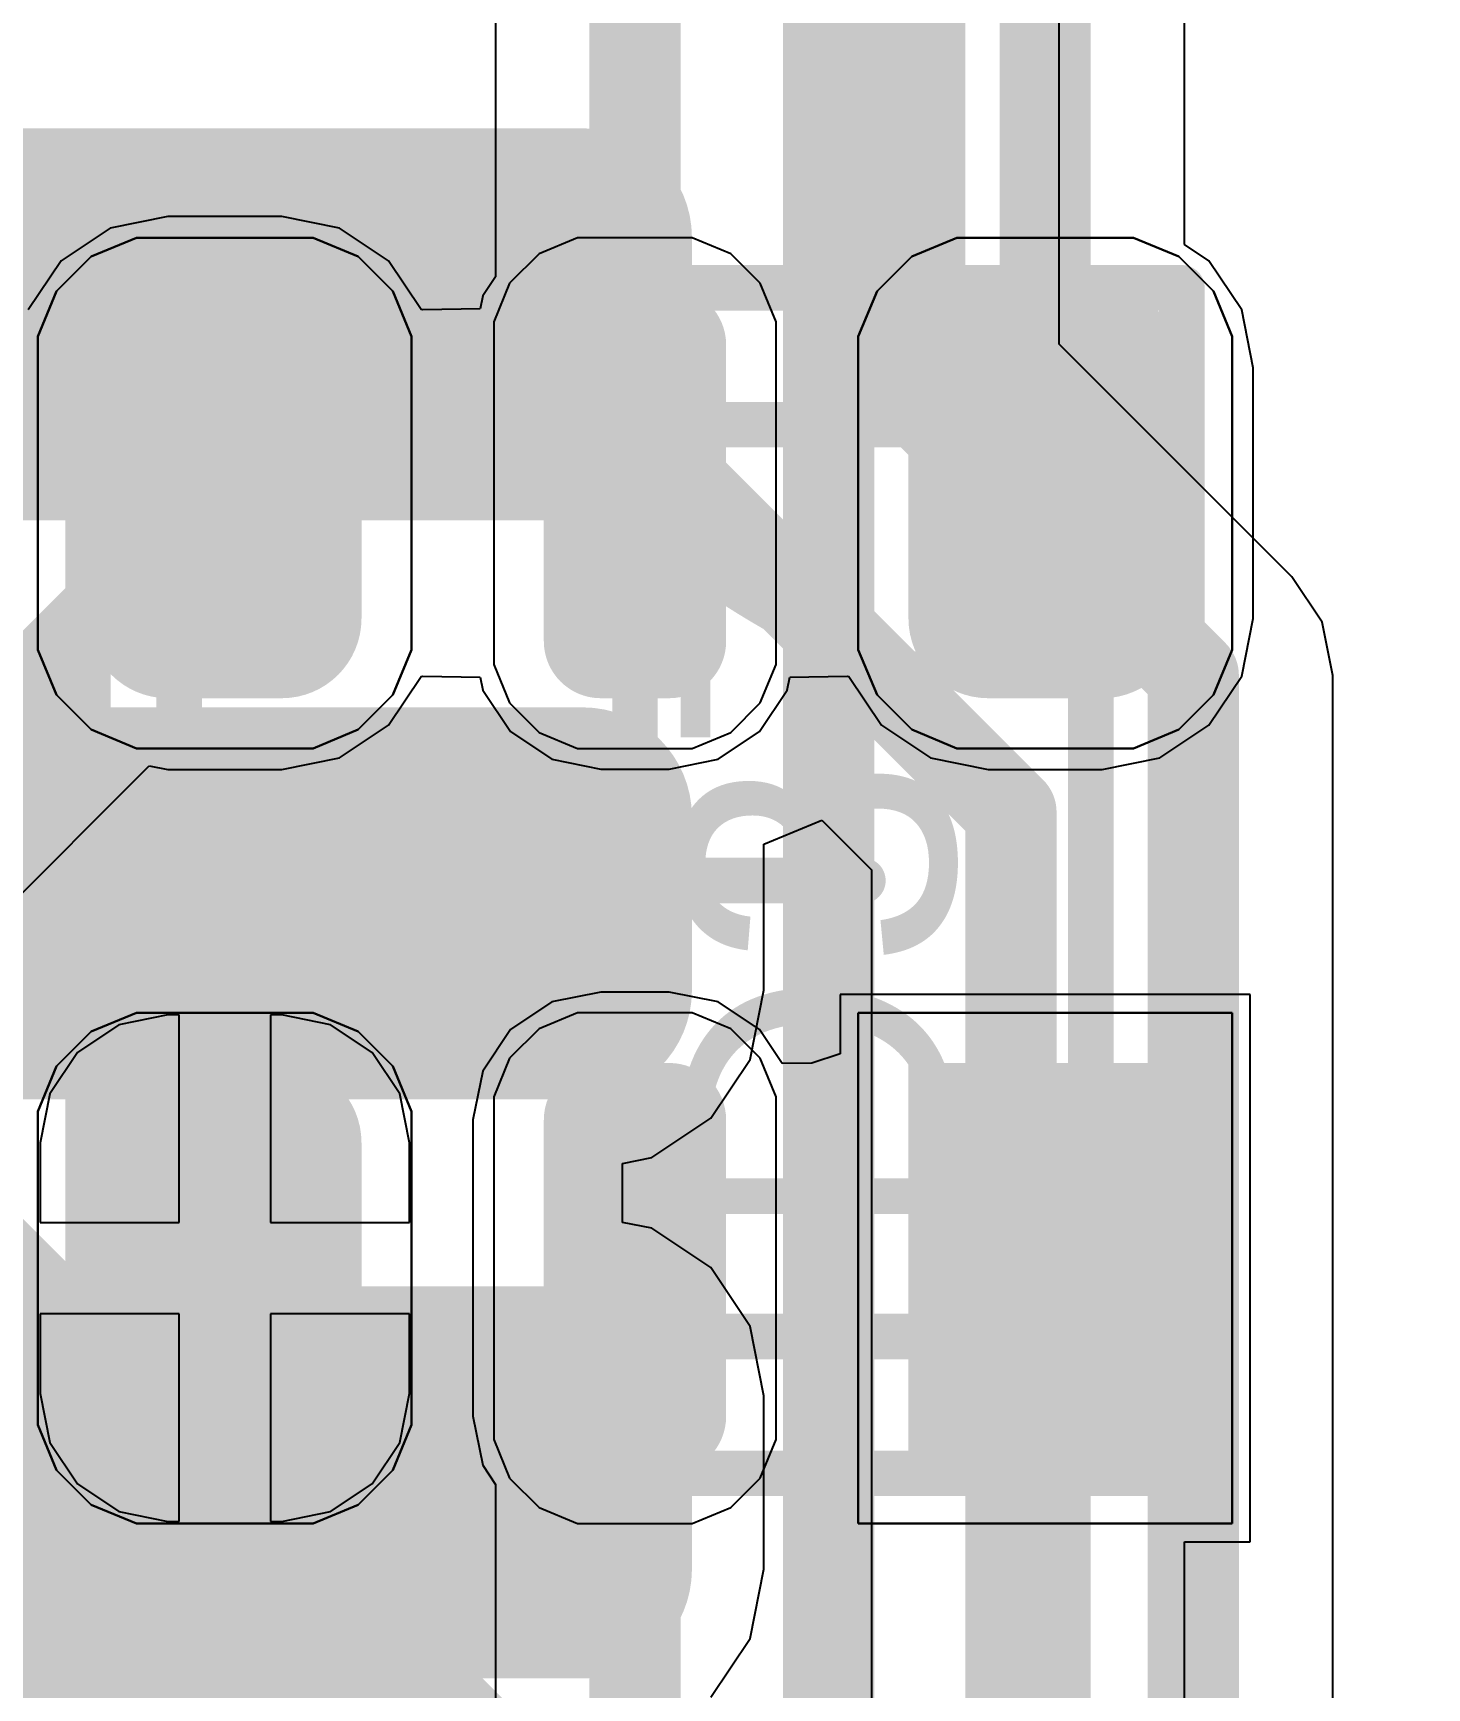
# Model space of a CAD drawing. Header units: inches. Extents: x -5 to 179, y -47 to 8.
# Drawn here: x 70.179 to 73.237, y -17.196 to -13.566 of the extents above; entities that cross this region are included whole.
import ezdxf

# ---------------------------------------------------------------- set-up
doc = ezdxf.new("R2010")
doc.units = ezdxf.units.IN
for name, color, linetype in [('Bottom Courtyard', 56, 'Continuous'), ('Bottom Layer', 5, 'Continuous'), ('Bottom Solder', 6, 'Continuous'), ('Mechanical 1', 6, 'Continuous'), ('Top 3D Body', 56, 'Continuous'), ('Top Courtyard', 56, 'Continuous'), ('Top Layer', 1, 'Continuous'), ('Top Overlay', 2, 'Continuous'), ('Top Paste', 8, 'Continuous'), ('Top Solder', 216, 'Continuous')]:
    doc.layers.add(name, color=color, linetype=linetype)
doc.styles.add('Arial', font='', dxfattribs={"height": 0.2})
doc.styles.get('Arial').set_extended_font_data('Arial')

# ---------------------------------------------------------------- blocks, each defined once
blk = doc.blocks.new('SMDHDRV10P127_2X5_615X330X560B_B_992')
at = {"layer": 'Bottom Layer'}
h = blk.add_hatch(color=5, dxfattribs=at)
edge = h.paths.add_edge_path()
edge.add_arc((-2.96, 1.46), 0.19, 90, 180)
edge.add_line((-3.15, 1.46), (-3.15, 1.08))
edge.add_arc((-2.96, 1.08), 0.19, 180, 270)
edge.add_line((-2.96, 0.89), (-0.94, 0.89))
edge.add_arc((-0.94, 1.08), 0.19, 270, 360)
edge.add_line((-0.75, 1.08), (-0.75, 1.46))
edge.add_arc((-0.94, 1.46), 0.19, 0, 90)
edge.add_line((-0.94, 1.65), (-2.96, 1.65))
h = blk.add_hatch(color=5, dxfattribs=at)
edge = h.paths.add_edge_path()
edge.add_arc((-2.96, 0.19), 0.19, 90, 180)
edge.add_line((-3.15, 0.19), (-3.15, -0.19))
edge.add_arc((-2.96, -0.19), 0.19, 180, 270)
edge.add_line((-2.96, -0.38), (-0.94, -0.38))
edge.add_arc((-0.94, -0.19), 0.19, 270, 360)
edge.add_line((-0.75, -0.19), (-0.75, 0.19))
edge.add_arc((-0.94, 0.19), 0.19, 0, 90)
edge.add_line((-0.94, 0.38), (-2.96, 0.38))
h = blk.add_hatch(color=5, dxfattribs=at)
edge = h.paths.add_edge_path()
edge.add_arc((-2.96, -1.08), 0.19, 90, 180)
edge.add_line((-3.15, -1.08), (-3.15, -1.46))
edge.add_arc((-2.96, -1.46), 0.19, 180, 270)
edge.add_line((-2.96, -1.65), (-0.94, -1.65))
edge.add_arc((-0.94, -1.46), 0.19, 270, 360)
edge.add_line((-0.75, -1.46), (-0.75, -1.08))
edge.add_arc((-0.94, -1.08), 0.19, 0, 90)
edge.add_line((-0.94, -0.89), (-2.96, -0.89))
at = {"layer": 'Bottom Solder'}
h = blk.add_hatch(color=6, dxfattribs=at)
edge = h.paths.add_edge_path()
edge.add_arc((-2.96, 1.46), 0.24, 90, 180)
edge.add_line((-3.2, 1.46), (-3.2, 1.08))
edge.add_arc((-2.96, 1.08), 0.24, 180, 270)
edge.add_line((-2.96, 0.84), (-0.94, 0.84))
edge.add_arc((-0.94, 1.08), 0.24, 270, 360)
edge.add_line((-0.7, 1.08), (-0.7, 1.46))
edge.add_arc((-0.94, 1.46), 0.24, 0, 90)
edge.add_line((-0.94, 1.7), (-2.96, 1.7))
h = blk.add_hatch(color=6, dxfattribs=at)
edge = h.paths.add_edge_path()
edge.add_arc((-2.96, 0.19), 0.24, 90, 180)
edge.add_line((-3.2, 0.19), (-3.2, -0.19))
edge.add_arc((-2.96, -0.19), 0.24, 180, 270)
edge.add_line((-2.96, -0.43), (-0.94, -0.43))
edge.add_arc((-0.94, -0.19), 0.24, 270, 360)
edge.add_line((-0.7, -0.19), (-0.7, 0.19))
edge.add_arc((-0.94, 0.19), 0.24, 0, 90)
edge.add_line((-0.94, 0.43), (-2.96, 0.43))
h = blk.add_hatch(color=6, dxfattribs=at)
edge = h.paths.add_edge_path()
edge.add_arc((-2.96, -1.08), 0.24, 90, 180)
edge.add_line((-3.2, -1.08), (-3.2, -1.46))
edge.add_arc((-2.96, -1.46), 0.24, 180, 270)
edge.add_line((-2.96, -1.7), (-0.94, -1.7))
edge.add_arc((-0.94, -1.46), 0.24, 270, 360)
edge.add_line((-0.7, -1.46), (-0.7, -1.08))
edge.add_arc((-0.94, -1.08), 0.24, 0, 90)
edge.add_line((-0.94, -0.84), (-2.96, -0.84))
at = {"layer": 'Bottom Courtyard'}
blk.add_lwpolyline([(-3.5, 4.5, 0.2, 0.2, 0), (-3.5, -4.5, 0.2, 0.2, 0)], format="xyseb", dxfattribs=at)
blk = doc.blocks.new('APA_RGB_LED_2020_1059')
at = {"layer": 'Top Layer'}
h = blk.add_hatch(color=1, dxfattribs=at)
edge = h.paths.add_edge_path()
edge.add_arc((-1.125, 1.025), 0.125, 90, 180)
edge.add_line((-1.25, 1.025), (-1.25, 0.775))
edge.add_arc((-1.125, 0.775), 0.125, 180, 270)
edge.add_line((-1.125, 0.65), (-0.575, 0.65))
edge.add_arc((-0.575, 0.775), 0.125, 270, 360)
edge.add_line((-0.45, 0.775), (-0.45, 1.025))
edge.add_arc((-0.575, 1.025), 0.125, 0, 90)
edge.add_line((-0.575, 1.15), (-1.125, 1.15))
h = blk.add_hatch(color=1, dxfattribs=at)
edge = h.paths.add_edge_path()
edge.add_arc((0.575, 1.025), 0.125, 90, 180)
edge.add_line((0.45, 1.025), (0.45, 0.775))
edge.add_arc((0.575, 0.775), 0.125, 180, 270)
edge.add_line((0.575, 0.65), (1.125, 0.65))
edge.add_arc((1.125, 0.775), 0.125, 270, 360)
edge.add_line((1.25, 0.775), (1.25, 1.025))
edge.add_arc((1.125, 1.025), 0.125, 0, 90)
edge.add_line((1.125, 1.15), (0.575, 1.15))
h = blk.add_hatch(color=1, dxfattribs=at)
edge = h.paths.add_edge_path()
edge.add_arc((-1.175, 0.075), 0.075, 90, 180)
edge.add_line((-1.25, 0.075), (-1.25, -0.075))
edge.add_arc((-1.175, -0.075), 0.075, 180, 270)
edge.add_line((-1.175, -0.15), (-0.525, -0.15))
edge.add_arc((-0.525, -0.075), 0.075, 270, 360)
edge.add_line((-0.45, -0.075), (-0.45, 0.075))
edge.add_arc((-0.525, 0.075), 0.075, 0, 90)
edge.add_line((-0.525, 0.15), (-1.175, 0.15))
h = blk.add_hatch(color=1, dxfattribs=at)
edge = h.paths.add_edge_path()
edge.add_arc((0.525, 0.075), 0.075, 90, 180)
edge.add_line((0.45, 0.075), (0.45, -0.075))
edge.add_arc((0.525, -0.075), 0.075, 180, 270)
edge.add_line((0.525, -0.15), (1.175, -0.15))
edge.add_arc((1.175, -0.075), 0.075, 270, 360)
edge.add_line((1.25, -0.075), (1.25, 0.075))
edge.add_arc((1.175, 0.075), 0.075, 0, 90)
edge.add_line((1.175, 0.15), (0.525, 0.15))
blk.add_hatch(color=1, dxfattribs=at).paths.add_polyline_path([(-1.25, -0.65), (-0.45, -0.65), (-0.45, -1.15), (-1.25, -1.15)])
h = blk.add_hatch(color=1, dxfattribs=at)
edge = h.paths.add_edge_path()
edge.add_arc((0.575, -0.775), 0.125, 90, 180)
edge.add_line((0.45, -0.775), (0.45, -1.025))
edge.add_arc((0.575, -1.025), 0.125, 180, 270)
edge.add_line((0.575, -1.15), (1.125, -1.15))
edge.add_arc((1.125, -1.025), 0.125, 270, 360)
edge.add_line((1.25, -1.025), (1.25, -0.775))
edge.add_arc((1.125, -0.775), 0.125, 0, 90)
edge.add_line((1.125, -0.65), (0.575, -0.65))
at = {"layer": 'Top Paste'}
h = blk.add_hatch(color=8, dxfattribs=at)
edge = h.paths.add_edge_path()
edge.add_arc((-1.125, 1.025), 0.125, 90, 180)
edge.add_line((-1.25, 1.025), (-1.25, 0.775))
edge.add_arc((-1.125, 0.775), 0.125, 180, 270)
edge.add_line((-1.125, 0.65), (-0.575, 0.65))
edge.add_arc((-0.575, 0.775), 0.125, 270, 360)
edge.add_line((-0.45, 0.775), (-0.45, 1.025))
edge.add_arc((-0.575, 1.025), 0.125, 0, 90)
edge.add_line((-0.575, 1.15), (-1.125, 1.15))
h = blk.add_hatch(color=8, dxfattribs=at)
edge = h.paths.add_edge_path()
edge.add_arc((0.575, 1.025), 0.125, 90, 180)
edge.add_line((0.45, 1.025), (0.45, 0.775))
edge.add_arc((0.575, 0.775), 0.125, 180, 270)
edge.add_line((0.575, 0.65), (1.125, 0.65))
edge.add_arc((1.125, 0.775), 0.125, 270, 360)
edge.add_line((1.25, 0.775), (1.25, 1.025))
edge.add_arc((1.125, 1.025), 0.125, 0, 90)
edge.add_line((1.125, 1.15), (0.575, 1.15))
h = blk.add_hatch(color=8, dxfattribs=at)
edge = h.paths.add_edge_path()
edge.add_arc((-1.175, 0.075), 0.075, 90, 180)
edge.add_line((-1.25, 0.075), (-1.25, -0.075))
edge.add_arc((-1.175, -0.075), 0.075, 180, 270)
edge.add_line((-1.175, -0.15), (-0.525, -0.15))
edge.add_arc((-0.525, -0.075), 0.075, 270, 360)
edge.add_line((-0.45, -0.075), (-0.45, 0.075))
edge.add_arc((-0.525, 0.075), 0.075, 0, 90)
edge.add_line((-0.525, 0.15), (-1.175, 0.15))
h = blk.add_hatch(color=8, dxfattribs=at)
edge = h.paths.add_edge_path()
edge.add_arc((0.525, 0.075), 0.075, 90, 180)
edge.add_line((0.45, 0.075), (0.45, -0.075))
edge.add_arc((0.525, -0.075), 0.075, 180, 270)
edge.add_line((0.525, -0.15), (1.175, -0.15))
edge.add_arc((1.175, -0.075), 0.075, 270, 360)
edge.add_line((1.25, -0.075), (1.25, 0.075))
edge.add_arc((1.175, 0.075), 0.075, 0, 90)
edge.add_line((1.175, 0.15), (0.525, 0.15))
blk.add_hatch(color=8, dxfattribs=at).paths.add_polyline_path([(-1.25, -0.65), (-0.45, -0.65), (-0.45, -1.15), (-1.25, -1.15)])
h = blk.add_hatch(color=8, dxfattribs=at)
edge = h.paths.add_edge_path()
edge.add_arc((0.575, -0.775), 0.125, 90, 180)
edge.add_line((0.45, -0.775), (0.45, -1.025))
edge.add_arc((0.575, -1.025), 0.125, 180, 270)
edge.add_line((0.575, -1.15), (1.125, -1.15))
edge.add_arc((1.125, -1.025), 0.125, 270, 360)
edge.add_line((1.25, -1.025), (1.25, -0.775))
edge.add_arc((1.125, -0.775), 0.125, 0, 90)
edge.add_line((1.125, -0.65), (0.575, -0.65))
at = {"layer": 'Top Solder'}
h = blk.add_hatch(color=216, dxfattribs=at)
edge = h.paths.add_edge_path()
edge.add_arc((-1.125, 1.025), 0.175, 90, 180)
edge.add_line((-1.3, 1.025), (-1.3, 0.775))
edge.add_arc((-1.125, 0.775), 0.175, 180, 270)
edge.add_line((-1.125, 0.6), (-0.575, 0.6))
edge.add_arc((-0.575, 0.775), 0.175, 270, 360)
edge.add_line((-0.4, 0.775), (-0.4, 1.025))
edge.add_arc((-0.575, 1.025), 0.175, 0, 90)
edge.add_line((-0.575, 1.2), (-1.125, 1.2))
h = blk.add_hatch(color=216, dxfattribs=at)
edge = h.paths.add_edge_path()
edge.add_arc((0.575, 1.025), 0.175, 90, 180)
edge.add_line((0.4, 1.025), (0.4, 0.775))
edge.add_arc((0.575, 0.775), 0.175, 180, 270)
edge.add_line((0.575, 0.6), (1.125, 0.6))
edge.add_arc((1.125, 0.775), 0.175, 270, 360)
edge.add_line((1.3, 0.775), (1.3, 1.025))
edge.add_arc((1.125, 1.025), 0.175, 0, 90)
edge.add_line((1.125, 1.2), (0.575, 1.2))
h = blk.add_hatch(color=216, dxfattribs=at)
edge = h.paths.add_edge_path()
edge.add_arc((-1.175, 0.075), 0.125, 90, 180)
edge.add_line((-1.3, 0.075), (-1.3, -0.075))
edge.add_arc((-1.175, -0.075), 0.125, 180, 270)
edge.add_line((-1.175, -0.2), (-0.525, -0.2))
edge.add_arc((-0.525, -0.075), 0.125, 270, 360)
edge.add_line((-0.4, -0.075), (-0.4, 0.075))
edge.add_arc((-0.525, 0.075), 0.125, 0, 90)
edge.add_line((-0.525, 0.2), (-1.175, 0.2))
h = blk.add_hatch(color=216, dxfattribs=at)
edge = h.paths.add_edge_path()
edge.add_arc((0.525, 0.075), 0.125, 90, 180)
edge.add_line((0.4, 0.075), (0.4, -0.075))
edge.add_arc((0.525, -0.075), 0.125, 180, 270)
edge.add_line((0.525, -0.2), (1.175, -0.2))
edge.add_arc((1.175, -0.075), 0.125, 270, 360)
edge.add_line((1.3, -0.075), (1.3, 0.075))
edge.add_arc((1.175, 0.075), 0.125, 0, 90)
edge.add_line((1.175, 0.2), (0.525, 0.2))
blk.add_hatch(color=216, dxfattribs=at).paths.add_polyline_path([(-1.3, -0.6), (-0.4, -0.6), (-0.4, -1.2), (-1.3, -1.2)])
h = blk.add_hatch(color=216, dxfattribs=at)
edge = h.paths.add_edge_path()
edge.add_arc((0.575, -0.775), 0.175, 90, 180)
edge.add_line((0.4, -0.775), (0.4, -1.025))
edge.add_arc((0.575, -1.025), 0.175, 180, 270)
edge.add_line((0.575, -1.2), (1.125, -1.2))
edge.add_arc((1.125, -1.025), 0.175, 270, 360)
edge.add_line((1.3, -1.025), (1.3, -0.775))
edge.add_arc((1.125, -0.775), 0.175, 0, 90)
edge.add_line((1.125, -0.6), (0.575, -0.6))
at = {"layer": 'Top 3D Body'}
for points in [[(-1, 1, 0.1, 0.1, 0), (1, 1, 0.1, 0.1, 0)], [(-1, 1, 0.1, 0.1, 0), (-1, -1, 0.1, 0.1, 0)], [(1, 1, 0.1, 0.1, 0), (1, -1, 0.1, 0.1, 0)], [(-1, -1, 0.1, 0.1, 0), (1, -1, 0.1, 0.1, 0)]]:
    blk.add_lwpolyline(points, format="xyseb", dxfattribs=at)
for points in [[(-1.025, 1, 0.05, 0.05, 1), (-0.975, 1, 0.05, 0.05, 1)], [(-1.025, 1, 0.05, 0.05, 1), (-0.975, 1, 0.05, 0.05, 1)], [(0.975, 1, 0.05, 0.05, 1), (1.025, 1, 0.05, 0.05, 1)], [(0.975, 1, 0.05, 0.05, 1), (1.025, 1, 0.05, 0.05, 1)], [(-1.025, -1, 0.05, 0.05, 1), (-0.975, -1, 0.05, 0.05, 1)], [(-1.025, -1, 0.05, 0.05, 1), (-0.975, -1, 0.05, 0.05, 1)], [(0.975, -1, 0.05, 0.05, 1), (1.025, -1, 0.05, 0.05, 1)], [(0.975, -1, 0.05, 0.05, 1), (1.025, -1, 0.05, 0.05, 1)]]:
    blk.add_lwpolyline(points, format="xyseb", close=True, dxfattribs=at)
at = {"layer": 'Top Courtyard'}
for points in [[(-1.3, 1.2, 0.1, 0.1, 0), (-1.3, -1.2, 0.1, 0.1, 0)], [(-1.3, 1.2, 0.1, 0.1, 0), (1.3, 1.2, 0.1, 0.1, 0)], [(1.3, 1.2, 0.1, 0.1, 0), (1.3, -1.2, 0.1, 0.1, 0)], [(0, 0.5, 0.1, 0.1, 0), (0, -0.5, 0.1, 0.1, 0)], [(-0.5, 0, 0.1, 0.1, 0), (0.5, 0, 0.1, 0.1, 0)], [(-1.3, -1.2, 0.1, 0.1, 0), (1.3, -1.2, 0.1, 0.1, 0)]]:
    blk.add_lwpolyline(points, format="xyseb", dxfattribs=at)
for points in [[(-1.325, 1.2, 0.05, 0.05, 1), (-1.275, 1.2, 0.05, 0.05, 1)], [(-1.325, 1.2, 0.05, 0.05, 1), (-1.275, 1.2, 0.05, 0.05, 1)], [(1.275, 1.2, 0.05, 0.05, 1), (1.325, 1.2, 0.05, 0.05, 1)], [(1.275, 1.2, 0.05, 0.05, 1), (1.325, 1.2, 0.05, 0.05, 1)], [(-0.025, 0.5, 0.05, 0.05, 1), (0.025, 0.5, 0.05, 0.05, 1)], [(-0.525, 0, 0.05, 0.05, 1), (-0.475, 0, 0.05, 0.05, 1)], [(0.475, 0, 0.05, 0.05, 1), (0.525, 0, 0.05, 0.05, 1)], [(-0.025, -0.5, 0.05, 0.05, 1), (0.025, -0.5, 0.05, 0.05, 1)], [(-1.325, -1.2, 0.05, 0.05, 1), (-1.275, -1.2, 0.05, 0.05, 1)], [(-1.325, -1.2, 0.05, 0.05, 1), (-1.275, -1.2, 0.05, 0.05, 1)], [(1.275, -1.2, 0.05, 0.05, 1), (1.325, -1.2, 0.05, 0.05, 1)], [(1.275, -1.2, 0.05, 0.05, 1), (1.325, -1.2, 0.05, 0.05, 1)]]:
    blk.add_lwpolyline(points, format="xyseb", close=True, dxfattribs=at)
at = {"layer": 'Top Overlay'}
for p, q in [((-1.2929, 1.2689), (-1.1937, 1.31)), ((-1.1937, 1.31), (-1.14, 1.31)), ((-1.14, 1.31), (-1.14, 1.31)), ((-1.14, 1.31), (-0.56, 1.31)), ((-0.56, 1.31), (-0.5063, 1.31)), ((-0.5063, 1.31), (-0.4071, 1.2689)), ((0.4071, 1.2689), (0.5063, 1.31)), ((0.5063, 1.31), (0.56, 1.31)), ((0.56, 1.31), (0.56, 1.31)), ((0.56, 1.31), (1.14, 1.31)), ((1.14, 1.31), (1.1937, 1.31)), ((1.1937, 1.31), (1.2929, 1.2689)), ((-1.3689, 1.1929), (-1.2929, 1.2689)), ((-0.4071, 1.2689), (-0.3311, 1.1929)), ((0.3311, 1.1929), (0.4071, 1.2689)), ((1.2929, 1.2689), (1.3689, 1.1929)), ((-1.41, 1.0937), (-1.3689, 1.1929)), ((-0.3311, 1.1929), (-0.29, 1.0937)), ((0.29, 1.0937), (0.3311, 1.1929)), ((1.3689, 1.1929), (1.41, 1.0937)), ((-1.41, 1.04), (-1.41, 1.0937)), ((-0.29, 1.0937), (-0.29, 1.04)), ((0.29, 1.04), (0.29, 1.0937)), ((1.41, 1.0937), (1.41, 1.04)), ((-1.41, 0.76), (-1.41, 1.04)), ((-0.29, 1.04), (-0.29, 1.04)), ((-0.29, 1.04), (-0.29, 0.76)), ((0.29, 0.76), (0.29, 1.04)), ((1.41, 1.04), (1.41, 1.04)), ((1.41, 1.04), (1.41, 0.76)), ((-1.41, 0.76), (-1.41, 0.76)), ((-1.41, 0.7063), (-1.41, 0.76)), ((-0.29, 0.76), (-0.29, 0.7063)), ((0.29, 0.76), (0.29, 0.76)), ((0.29, 0.7063), (0.29, 0.76)), ((1.41, 0.76), (1.41, 0.7063)), ((-1.3689, 0.6071), (-1.41, 0.7063)), ((-0.29, 0.7063), (-0.3311, 0.6071)), ((0.3311, 0.6071), (0.29, 0.7063)), ((1.41, 0.7063), (1.3689, 0.6071)), ((-1.2929, 0.5311), (-1.3689, 0.6071)), ((-0.3311, 0.6071), (-0.4071, 0.5311)), ((0.4071, 0.5311), (0.3311, 0.6071)), ((1.3689, 0.6071), (1.2929, 0.5311)), ((-1.1937, 0.49), (-1.2929, 0.5311)), ((-0.4071, 0.5311), (-0.5063, 0.49)), ((0.5063, 0.49), (0.4071, 0.5311)), ((1.2929, 0.5311), (1.1937, 0.49)), ((-1.14, 0.49), (-1.1937, 0.49)), ((-0.56, 0.49), (-1.14, 0.49)), ((-0.5063, 0.49), (-0.56, 0.49)), ((-0.56, 0.49), (-0.56, 0.49)), ((0.56, 0.49), (0.5063, 0.49)), ((1.14, 0.49), (0.56, 0.49)), ((1.1937, 0.49), (1.14, 0.49)), ((1.14, 0.49), (1.14, 0.49)), ((-1.2258, 0.31), (-1.3103, 0.275)), ((-1.18, 0.31), (-1.2258, 0.31)), ((-0.52, 0.31), (-1.18, 0.31)), ((-0.4743, 0.31), (-0.52, 0.31)), ((-0.52, 0.31), (-0.52, 0.31)), ((-0.3897, 0.275), (-0.4743, 0.31)), ((0.4742, 0.31), (0.3897, 0.275)), ((0.52, 0.31), (0.4742, 0.31)), ((1.18, 0.31), (0.52, 0.31)), ((1.2258, 0.31), (1.18, 0.31)), ((1.18, 0.31), (1.18, 0.31)), ((1.3103, 0.275), (1.2258, 0.31)), ((-1.3103, 0.275), (-1.375, 0.2103)), ((-0.325, 0.2103), (-0.3897, 0.275)), ((0.3897, 0.275), (0.325, 0.2103)), ((1.375, 0.2103), (1.3103, 0.275)), ((-1.375, 0.2103), (-1.41, 0.1258)), ((-0.29, 0.1258), (-0.325, 0.2103)), ((0.325, 0.2103), (0.29, 0.1258)), ((1.41, 0.1258), (1.375, 0.2103)), ((-1.41, 0.1258), (-1.41, 0.08)), ((-0.29, 0.08), (-0.29, 0.1258)), ((0.29, 0.1258), (0.29, 0.08)), ((1.41, 0.08), (1.41, 0.1258)), ((-1.41, 0.08), (-1.41, -0.08)), ((-1.41, 0.08), (-1.41, 0.08)), ((-0.29, -0.08), (-0.29, 0.08)), ((0.29, 0.08), (0.29, -0.08)), ((0.29, 0.08), (0.29, 0.08)), ((1.41, -0.08), (1.41, 0.08)), ((-1.41, -0.08), (-1.41, -0.1257)), ((-0.29, -0.1257), (-0.29, -0.08)), ((-0.29, -0.08), (-0.29, -0.08)), ((0.29, -0.08), (0.29, -0.1257)), ((1.41, -0.1257), (1.41, -0.08)), ((1.41, -0.08), (1.41, -0.08)), ((-1.41, -0.1257), (-1.375, -0.2103)), ((-0.325, -0.2103), (-0.29, -0.1257)), ((0.29, -0.1257), (0.325, -0.2103)), ((1.375, -0.2103), (1.41, -0.1257)), ((-1.375, -0.2103), (-1.3103, -0.275)), ((-0.3897, -0.275), (-0.325, -0.2103)), ((0.325, -0.2103), (0.3897, -0.275)), ((1.3103, -0.275), (1.375, -0.2103)), ((-1.3103, -0.275), (-1.2258, -0.31)), ((-0.4743, -0.31), (-0.3897, -0.275)), ((0.3897, -0.275), (0.4742, -0.31)), ((1.2258, -0.31), (1.3103, -0.275)), ((-1.2258, -0.31), (-1.18, -0.31)), ((-1.18, -0.31), (-1.18, -0.31)), ((-1.18, -0.31), (-0.52, -0.31)), ((-0.52, -0.31), (-0.4743, -0.31)), ((0.4742, -0.31), (0.52, -0.31)), ((0.52, -0.31), (0.52, -0.31)), ((0.52, -0.31), (1.18, -0.31)), ((1.18, -0.31), (1.2258, -0.31)), ((-1.41, -1.31), (-1.41, -0.49)), ((-1.41, -0.49), (-0.29, -0.49)), ((-0.29, -0.49), (-0.29, -1.31)), ((0.4071, -0.5311), (0.5063, -0.49)), ((0.5063, -0.49), (0.56, -0.49)), ((0.56, -0.49), (0.56, -0.49)), ((0.56, -0.49), (1.14, -0.49)), ((1.14, -0.49), (1.1937, -0.49)), ((1.1937, -0.49), (1.2929, -0.5311)), ((0.3311, -0.6071), (0.4071, -0.5311)), ((1.2929, -0.5311), (1.3689, -0.6071)), ((0.29, -0.7063), (0.3311, -0.6071)), ((1.3689, -0.6071), (1.41, -0.7063)), ((0.29, -0.76), (0.29, -0.7063)), ((1.41, -0.7063), (1.41, -0.76)), ((0.29, -1.04), (0.29, -0.76)), ((1.41, -0.76), (1.41, -0.76)), ((1.41, -0.76), (1.41, -1.04)), ((0.29, -1.04), (0.29, -1.04)), ((0.29, -1.0937), (0.29, -1.04)), ((1.41, -1.04), (1.41, -1.0937)), ((0.3311, -1.1929), (0.29, -1.0937)), ((1.41, -1.0937), (1.3689, -1.1929)), ((0.4071, -1.2689), (0.3311, -1.1929)), ((1.3689, -1.1929), (1.2929, -1.2689)), ((0.5063, -1.31), (0.4071, -1.2689)), ((1.2929, -1.2689), (1.1937, -1.31)), ((-0.29, -1.31), (-1.41, -1.31)), ((0.56, -1.31), (0.5063, -1.31)), ((1.14, -1.31), (0.56, -1.31)), ((1.1937, -1.31), (1.14, -1.31)), ((1.14, -1.31), (1.14, -1.31))]:
    blk.add_line(p, q, dxfattribs=at)
at = {"layer": 'Top Courtyard', "style": 'Arial'}
blk.add_text('D37', height=0.6, dxfattribs=at).set_placement((-0.8, -0.7))

msp = doc.modelspace()

# ---------------------------------------------------------------- linework, layer by layer
at = {"layer": 'Bottom Layer'}
for p, q in [((72.4309, -14.2483), (72.4309, -12.175)), ((72.9413, -14.7587), (72.4309, -14.2483)), ((73.0076, -14.8579), (72.9413, -14.7587)), ((73.0309, -14.975), (73.0076, -14.8579)), ((73.0309, -21.0483), (73.0309, -14.975)), ((73.0309, -14.975), (73.0309, -14.975)), ((71.7827, -15.3448), (71.9097, -15.2922)), ((71.9097, -15.2922), (72.0191, -15.4017)), ((71.7827, -15.665), (71.7827, -15.3448)), ((72.0191, -15.4017), (72.0191, -21.575)), ((71.7524, -15.8172), (71.7827, -15.665)), ((71.6662, -15.9462), (71.7524, -15.8172)), ((71.5372, -16.0324), (71.6662, -15.9462)), ((71.4724, -16.0453), (71.5372, -16.0324)), ((71.4724, -16.1748), (71.4724, -16.0453)), ((71.5372, -16.1876), (71.4724, -16.1748)), ((71.6662, -16.2738), (71.5372, -16.1876)), ((71.7524, -16.4028), (71.6662, -16.2738)), ((71.7827, -16.555), (71.7524, -16.4028)), ((71.7827, -16.935), (71.7827, -16.555)), ((71.7524, -17.0872), (71.7827, -16.935)), ((71.6662, -17.2162), (71.7524, -17.0872))]:
    msp.add_line(p, q, dxfattribs=at)
for points in [[(72.125, -14.375, 0.2, 0.2, 0), (72.125, -12.175, 0.2, 0.2, 0)], [(70.375, -14.205, 0.2, 0.2, 0), (71.2437, -14.205, 0.2, 0.2, 0)], [(71.2437, -14.205, 0.2, 0.2, 0), (71.5237, -14.485, 0.2, 0.2, 0)], [(72.125, -14.375, 0.2, 0.2, 0), (72.725, -14.975, 0.2, 0.2, 0)], [(71.5237, -14.485, 0.2, 0.2, 0), (71.535, -14.485, 0.2, 0.2, 0)], [(71.535, -14.485, 0.2, 0.2, 0), (72.325, -15.275, 0.2, 0.2, 0)], [(72.725, -21.175, 0.2, 0.2, 0), (72.725, -14.975, 0.2, 0.2, 0)], [(72.325, -21.575, 0.2, 0.2, 0), (72.325, -15.275, 0.2, 0.2, 0)]]:
    msp.add_lwpolyline(points, format="xyseb", dxfattribs=at)
for points in [[(70.325, -14.205, 0.1, 0.1, 1), (70.425, -14.205, 0.1, 0.1, 1)], [(71.1937, -14.205, 0.1, 0.1, 1), (71.2937, -14.205, 0.1, 0.1, 1)], [(71.1937, -14.205, 0.1, 0.1, 1), (71.2937, -14.205, 0.1, 0.1, 1)], [(72.075, -14.375, 0.1, 0.1, 1), (72.175, -14.375, 0.1, 0.1, 1)], [(72.075, -14.375, 0.1, 0.1, 1), (72.175, -14.375, 0.1, 0.1, 1)], [(71.4737, -14.485, 0.1, 0.1, 1), (71.5737, -14.485, 0.1, 0.1, 1)], [(71.4737, -14.485, 0.1, 0.1, 1), (71.5737, -14.485, 0.1, 0.1, 1)], [(71.485, -14.485, 0.1, 0.1, 1), (71.585, -14.485, 0.1, 0.1, 1)], [(71.485, -14.485, 0.1, 0.1, 1), (71.585, -14.485, 0.1, 0.1, 1)], [(72.675, -14.975, 0.1, 0.1, 1), (72.775, -14.975, 0.1, 0.1, 1)], [(72.675, -14.975, 0.1, 0.1, 1), (72.775, -14.975, 0.1, 0.1, 1)], [(72.275, -15.275, 0.1, 0.1, 1), (72.375, -15.275, 0.1, 0.1, 1)], [(72.275, -15.275, 0.1, 0.1, 1), (72.375, -15.275, 0.1, 0.1, 1)]]:
    msp.add_lwpolyline(points, format="xyseb", close=True, dxfattribs=at)
at = {"layer": 'Mechanical 1'}
msp.add_lwpolyline([(60.925, -7.5, 0.8, 0.8, 0), (87.6552, -34.2302, 0.8, 0.8, 0)], format="xyseb", dxfattribs=at)
at = {"layer": 'Top Layer'}
for p, q in [((71.1941, -12.2161), (71.1941, -14.1005)), ((72.7059, -14.03), (72.7059, -12.3417)), ((70.475, -13.9686), (70.3482, -13.9939)), ((70.725, -13.9686), (70.475, -13.9686)), ((70.8518, -13.9939), (70.725, -13.9686)), ((70.3482, -13.9939), (70.2407, -14.0657)), ((70.9593, -14.0657), (70.8518, -13.9939)), ((72.7593, -14.0657), (72.7059, -14.03)), ((70.2407, -14.0657), (70.1689, -14.1732)), ((71.0306, -14.1723), (70.9593, -14.0657)), ((72.8311, -14.1732), (72.7593, -14.0657)), ((71.1941, -14.1005), (71.166, -14.1427)), ((71.166, -14.1427), (71.1603, -14.1713)), ((71.0348, -14.1731), (71.0306, -14.1723)), ((71.1603, -14.1713), (71.0348, -14.1731)), ((72.8564, -14.3), (72.8311, -14.1732)), ((72.8564, -14.85), (72.8564, -14.3)), ((72.8311, -14.9768), (72.8564, -14.85)), ((70.9593, -15.0843), (71.0306, -14.9777)), ((71.0306, -14.9777), (71.0348, -14.9769)), ((71.0348, -14.9769), (71.1603, -14.9787)), ((71.1603, -14.9787), (71.166, -15.0073)), ((71.834, -15.0073), (71.8397, -14.9787)), ((71.8397, -14.9787), (71.9652, -14.9769)), ((71.9652, -14.9769), (71.9694, -14.9777)), ((71.9694, -14.9777), (72.0407, -15.0843)), ((72.7593, -15.0843), (72.8311, -14.9768)), ((71.166, -15.0073), (71.2267, -15.0983)), ((71.7733, -15.0983), (71.834, -15.0073)), ((70.8518, -15.1561), (70.9593, -15.0843)), ((71.2267, -15.0983), (71.3177, -15.159)), ((71.6823, -15.159), (71.7733, -15.0983)), ((72.0407, -15.0843), (72.1482, -15.1561)), ((72.6518, -15.1561), (72.7593, -15.0843)), ((70.725, -15.1814), (70.8518, -15.1561)), ((71.3177, -15.159), (71.425, -15.1804)), ((71.575, -15.1804), (71.6823, -15.159)), ((72.1482, -15.1561), (72.275, -15.1814)), ((72.525, -15.1814), (72.6518, -15.1561)), ((69.3564, -16.2512), (70.4343, -15.1733)), ((70.4343, -15.1733), (70.475, -15.1814)), ((70.475, -15.1814), (70.725, -15.1814)), ((71.425, -15.1804), (71.575, -15.1804)), ((72.275, -15.1814), (72.525, -15.1814)), ((71.425, -15.6696), (71.3177, -15.691)), ((71.575, -15.6696), (71.425, -15.6696)), ((71.6823, -15.691), (71.575, -15.6696)), ((72.85, -15.675), (71.95, -15.675)), ((71.95, -15.675), (71.95, -15.8051)), ((72.85, -16.875), (72.85, -15.675)), ((71.3177, -15.691), (71.2267, -15.7517)), ((71.7733, -15.7517), (71.6823, -15.691)), ((70.3677, -15.741), (70.2767, -15.8017)), ((70.475, -15.7196), (70.3677, -15.741)), ((70.5, -15.7196), (70.475, -15.7196)), ((70.5, -16.175), (70.5, -15.7196)), ((70.725, -15.7196), (70.7, -15.7196)), ((70.7, -15.7196), (70.7, -16.175)), ((70.8323, -15.741), (70.725, -15.7196)), ((70.9233, -15.8017), (70.8323, -15.741)), ((71.2267, -15.7517), (71.166, -15.8427)), ((71.823, -15.8262), (71.7733, -15.7517)), ((70.2767, -15.8017), (70.216, -15.8927)), ((70.984, -15.8927), (70.9233, -15.8017)), ((71.95, -15.8051), (71.888, -15.8252)), ((71.166, -15.8427), (71.1446, -15.95)), ((71.888, -15.8252), (71.823, -15.8262)), ((70.216, -15.8927), (70.1946, -16)), ((71.0054, -16), (70.984, -15.8927)), ((71.1446, -15.95), (71.1446, -16.6)), ((70.1946, -16), (70.1946, -16.175)), ((71.0054, -16.175), (71.0054, -16)), ((70.1946, -16.175), (70.5, -16.175)), ((70.7, -16.175), (71.0054, -16.175)), ((70.5, -16.375), (70.1946, -16.375)), ((70.1946, -16.375), (70.1946, -16.55)), ((70.5, -16.8304), (70.5, -16.375)), ((71.0054, -16.375), (70.7, -16.375)), ((70.7, -16.375), (70.7, -16.8304)), ((71.0054, -16.55), (71.0054, -16.375)), ((70.1946, -16.55), (70.216, -16.6573)), ((70.984, -16.6573), (71.0054, -16.55)), ((71.1446, -16.6), (71.166, -16.7073)), ((70.216, -16.6573), (70.2767, -16.7483)), ((70.9233, -16.7483), (70.984, -16.6573)), ((71.166, -16.7073), (71.1941, -16.7495)), ((70.2767, -16.7483), (70.3677, -16.809)), ((70.8323, -16.809), (70.9233, -16.7483)), ((71.1941, -16.7495), (71.1941, -18.6339)), ((70.3677, -16.809), (70.475, -16.8304)), ((70.475, -16.8304), (70.5, -16.8304)), ((70.7, -16.8304), (70.725, -16.8304)), ((70.725, -16.8304), (70.8323, -16.809)), ((72.7059, -18.5633), (72.7059, -16.875)), ((72.7059, -16.875), (72.85, -16.875))]:
    msp.add_line(p, q, dxfattribs=at)
for points in [[(71.5, -14.575, 0.2, 0.2, 0), (71.5, -11.7417, 0.2, 0.2, 0)], [(72.4, -14.575, 0.2, 0.2, 0), (72.4, -11.7417, 0.2, 0.2, 0)], [(70.6, -14.7115, 0.2, 0.2, 0), (70.6, -14.575, 0.2, 0.2, 0)], [(70.4519, -14.8596, 0.2, 0.2, 0), (70.6, -14.7115, 0.2, 0.2, 0)], [(68.776, -16.399, 0.2, 0.2, 0), (70.3154, -14.8596, 0.2, 0.2, 0)], [(70.3154, -14.8596, 0.2, 0.2, 0), (70.4519, -14.8596, 0.2, 0.2, 0)], [(71.5, -19.1083, 0.2, 0.2, 0), (71.5, -16.275, 0.2, 0.2, 0)], [(72.4, -19.1083, 0.2, 0.2, 0), (72.4, -16.275, 0.2, 0.2, 0)]]:
    msp.add_lwpolyline(points, format="xyseb", dxfattribs=at)
for points in [[(70.55, -14.575, 0.1, 0.1, 1), (70.65, -14.575, 0.1, 0.1, 1)], [(71.45, -14.575, 0.1, 0.1, 1), (71.55, -14.575, 0.1, 0.1, 1)], [(72.35, -14.575, 0.1, 0.1, 1), (72.45, -14.575, 0.1, 0.1, 1)], [(70.55, -14.7115, 0.1, 0.1, 1), (70.65, -14.7115, 0.1, 0.1, 1)], [(70.55, -14.7115, 0.1, 0.1, 1), (70.65, -14.7115, 0.1, 0.1, 1)], [(70.2654, -14.8596, 0.1, 0.1, 1), (70.3654, -14.8596, 0.1, 0.1, 1)], [(70.2654, -14.8596, 0.1, 0.1, 1), (70.3654, -14.8596, 0.1, 0.1, 1)], [(70.4019, -14.8596, 0.1, 0.1, 1), (70.5019, -14.8596, 0.1, 0.1, 1)], [(70.4019, -14.8596, 0.1, 0.1, 1), (70.5019, -14.8596, 0.1, 0.1, 1)], [(71.45, -16.275, 0.1, 0.1, 1), (71.55, -16.275, 0.1, 0.1, 1)], [(72.35, -16.275, 0.1, 0.1, 1), (72.45, -16.275, 0.1, 0.1, 1)]]:
    msp.add_lwpolyline(points, format="xyseb", close=True, dxfattribs=at)
at = {"layer": 'Top Overlay'}
for p, q in [((70.4063, -14.015), (70.3071, -14.0561)), ((70.7937, -14.015), (70.4063, -14.015)), ((70.8929, -14.0561), (70.7937, -14.015)), ((71.3742, -14.015), (71.2897, -14.05)), ((71.6257, -14.015), (71.3742, -14.015)), ((71.7103, -14.05), (71.6257, -14.015)), ((72.2063, -14.015), (72.1071, -14.0561)), ((72.5937, -14.015), (72.2063, -14.015)), ((72.6929, -14.0561), (72.5937, -14.015)), ((70.3071, -14.0561), (70.2311, -14.1321)), ((70.9689, -14.1321), (70.8929, -14.0561)), ((71.2897, -14.05), (71.225, -14.1147)), ((71.775, -14.1147), (71.7103, -14.05)), ((72.1071, -14.0561), (72.0311, -14.1321)), ((72.7689, -14.1321), (72.6929, -14.0561)), ((71.225, -14.1147), (71.19, -14.1993)), ((71.81, -14.1993), (71.775, -14.1147)), ((70.2311, -14.1321), (70.19, -14.2313)), ((71.01, -14.2313), (70.9689, -14.1321)), ((72.0311, -14.1321), (71.99, -14.2313)), ((72.81, -14.2313), (72.7689, -14.1321)), ((71.19, -14.1993), (71.19, -14.245)), ((71.81, -14.245), (71.81, -14.1993)), ((70.19, -14.2313), (70.19, -14.285)), ((71.01, -14.285), (71.01, -14.2313)), ((71.19, -14.245), (71.19, -14.905)), ((71.81, -14.905), (71.81, -14.245)), ((71.99, -14.2313), (71.99, -14.285)), ((72.81, -14.285), (72.81, -14.2313)), ((70.19, -14.285), (70.19, -14.865)), ((71.01, -14.865), (71.01, -14.285)), ((71.99, -14.285), (71.99, -14.865)), ((72.81, -14.865), (72.81, -14.285)), ((70.19, -14.865), (70.19, -14.9187)), ((71.01, -14.9187), (71.01, -14.865)), ((71.99, -14.865), (71.99, -14.9187)), ((72.81, -14.9187), (72.81, -14.865)), ((71.19, -14.905), (71.19, -14.9508)), ((71.81, -14.9508), (71.81, -14.905)), ((70.19, -14.9187), (70.2311, -15.0179)), ((70.9689, -15.0179), (71.01, -14.9187)), ((71.19, -14.9508), (71.225, -15.0353)), ((71.775, -15.0353), (71.81, -14.9508)), ((71.99, -14.9187), (72.0311, -15.0179)), ((72.7689, -15.0179), (72.81, -14.9187)), ((70.2311, -15.0179), (70.3071, -15.0939)), ((70.8929, -15.0939), (70.9689, -15.0179)), ((72.0311, -15.0179), (72.1071, -15.0939)), ((72.6929, -15.0939), (72.7689, -15.0179)), ((71.225, -15.0353), (71.2897, -15.1)), ((71.7103, -15.1), (71.775, -15.0353)), ((70.3071, -15.0939), (70.4063, -15.135)), ((70.7937, -15.135), (70.8929, -15.0939)), ((72.1071, -15.0939), (72.2063, -15.135)), ((72.5937, -15.135), (72.6929, -15.0939)), ((71.2897, -15.1), (71.3742, -15.135)), ((71.6257, -15.135), (71.7103, -15.1)), ((70.4063, -15.135), (70.7937, -15.135)), ((71.3742, -15.135), (71.6257, -15.135)), ((72.2063, -15.135), (72.5937, -15.135)), ((70.4063, -15.715), (70.3071, -15.7561)), ((70.7937, -15.715), (70.4063, -15.715)), ((70.8929, -15.7561), (70.7937, -15.715)), ((71.3742, -15.715), (71.2897, -15.75)), ((71.6257, -15.715), (71.3742, -15.715)), ((71.7103, -15.75), (71.6257, -15.715)), ((72.81, -15.715), (71.99, -15.715)), ((71.99, -15.715), (71.99, -16.835)), ((72.81, -16.835), (72.81, -15.715)), ((71.2897, -15.75), (71.225, -15.8147)), ((71.775, -15.8147), (71.7103, -15.75)), ((70.3071, -15.7561), (70.2311, -15.8321)), ((70.9689, -15.8321), (70.8929, -15.7561)), ((71.225, -15.8147), (71.19, -15.8993)), ((71.81, -15.8993), (71.775, -15.8147)), ((70.2311, -15.8321), (70.19, -15.9313)), ((71.01, -15.9313), (70.9689, -15.8321)), ((70.19, -15.9313), (70.19, -15.985)), ((71.01, -15.985), (71.01, -15.9313)), ((71.19, -15.8993), (71.19, -15.945)), ((71.81, -15.945), (71.81, -15.8993)), ((71.19, -15.945), (71.19, -16.605)), ((71.81, -16.605), (71.81, -15.945)), ((70.19, -15.985), (70.19, -16.565)), ((71.01, -16.565), (71.01, -15.985)), ((70.19, -16.565), (70.19, -16.6187)), ((71.01, -16.6187), (71.01, -16.565)), ((70.19, -16.6187), (70.2311, -16.7179)), ((70.9689, -16.7179), (71.01, -16.6187)), ((71.19, -16.605), (71.19, -16.6508)), ((71.81, -16.6508), (71.81, -16.605)), ((71.19, -16.6508), (71.225, -16.7353)), ((71.775, -16.7353), (71.81, -16.6508)), ((70.2311, -16.7179), (70.3071, -16.7939)), ((70.8929, -16.7939), (70.9689, -16.7179)), ((71.225, -16.7353), (71.2897, -16.8)), ((71.7103, -16.8), (71.775, -16.7353)), ((70.3071, -16.7939), (70.4063, -16.835)), ((70.7937, -16.835), (70.8929, -16.7939)), ((71.2897, -16.8), (71.3742, -16.835)), ((71.6257, -16.835), (71.7103, -16.8)), ((70.4063, -16.835), (70.7937, -16.835)), ((71.3742, -16.835), (71.6257, -16.835)), ((71.99, -16.835), (72.81, -16.835))]:
    msp.add_line(p, q, dxfattribs=at)

# ---------------------------------------------------------------- block references
for name, p, rotation in [('SMDHDRV10P127_2X5_615X330X560B_B_992', (68.425, -15.475), 180), ('APA_RGB_LED_2020_1059', (71.5, -15.425), 90)]:
    msp.add_blockref(name, p, dxfattribs=dict(rotation=rotation))

doc.saveas('drawing.dxf')
